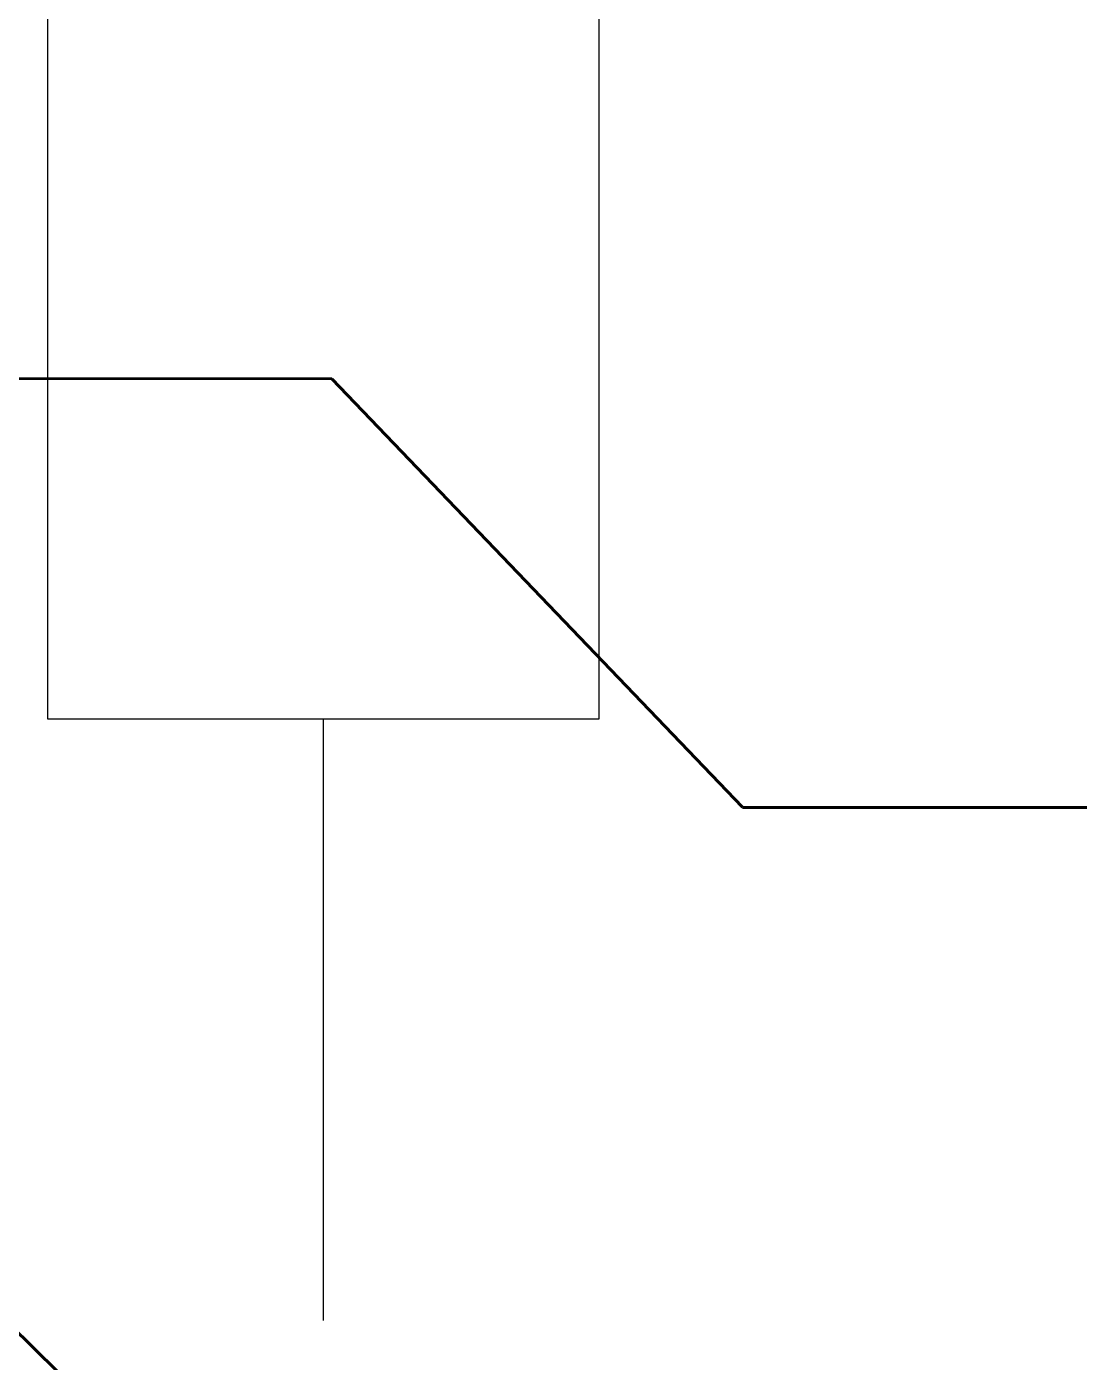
# Model space of a CAD drawing. Header units: inches. Extents: x 3.6 to 56.9, y 3.5 to 76.6.
# Drawn here: x 30.651 to 33.853, y 48.46 to 52.521 of the extents above; entities that cross this region are included whole.
import ezdxf

# ---------------------------------------------------------------- set-up
doc = ezdxf.new("R2010")
doc.units = ezdxf.units.IN
doc.header["$MEASUREMENT"] = 0
for name, color, linetype in [('board', 7, 'Continuous'), ('copper', 7, 'Continuous'), ('silk', 7, 'Continuous')]:
    doc.layers.add(name, color=color, linetype=linetype)

msp = doc.modelspace()

# ---------------------------------------------------------------- linework, layer by layer
at = {"layer": 'board', "color": 7, "lineweight": 20, "true_color": 0xffffff}
msp.add_open_spline([(56.8521, 12.1646), (56.8521, 12.1646), (55.3337, 10.6434), (55.3337, 10.6434), (55.3337, 10.6434), (43.9474, 10.6434), (43.9474, 10.6434), (43.9474, 10.6434), (41.4173, 8.1094), (41.4173, 8.1094), (41.4173, 8.1094), (8.7761, 8.1094), (8.7761, 8.1094), (8.7761, 8.1094), (6.246, 10.6434), (6.246, 10.6434), (6.246, 10.6434), (4.7111, 10.6434), (4.7111, 10.6434), (4.2186, 10.5873), (3.7727, 10.9401), (3.7148, 11.4312), (3.7074, 11.4979), (3.7074, 11.5709), (3.7148, 11.6404), (3.7148, 11.6404), (3.7148, 75.5088), (3.7148, 75.5088), (3.6569, 76.0016), (4.0097, 76.4482), (4.5011, 76.5061), (4.5706, 76.5142), (4.6408, 76.5142), (4.7114, 76.5061), (4.7114, 76.5061), (55.8558, 76.5061), (55.8558, 76.5061), (56.3487, 76.5636), (56.7949, 76.2104), (56.8521, 75.7176), (56.8602, 75.6481), (56.8602, 75.5779), (56.8521, 75.5088), (56.8521, 75.5088), (56.8521, 12.1646), (56.8521, 12.1646)], degree=3, knots=[0, 0, 0, 0, 1, 1, 1, 2, 2, 2, 3, 3, 3, 4, 4, 4, 5, 5, 5, 6, 6, 6, 7, 7, 7, 8, 8, 8, 9, 9, 9, 10, 10, 10, 11, 11, 11, 12, 12, 12, 13, 13, 13, 14, 14, 14, 15, 15, 15, 15], dxfattribs=at)
at = {"layer": 'copper', "color": 7, "lineweight": 60, "true_color": 0xffffff}
for points in [[(13.7795, 51.459), (31.5794, 51.4506)], [(31.5792, 51.4508), (32.8283, 50.1474)], [(29.0011, 50.1503), (31.0359, 48.1446)], [(32.8285, 50.1472), (48.0888, 50.1472)]]:
    msp.add_lwpolyline(points, dxfattribs=at)
at = {"layer": 'silk', "color": 7, "lineweight": 25, "true_color": 0xffffff}
for points in [[(30.7154, 50.4156), (30.7154, 55.4956)], [(32.3918, 55.4956), (32.3918, 50.4156)], [(32.3918, 50.4156), (30.7154, 50.4156)], [(31.5536, 48.5868), (31.5536, 50.4156)]]:
    msp.add_lwpolyline(points, dxfattribs=at)

doc.saveas('drawing.dxf')
